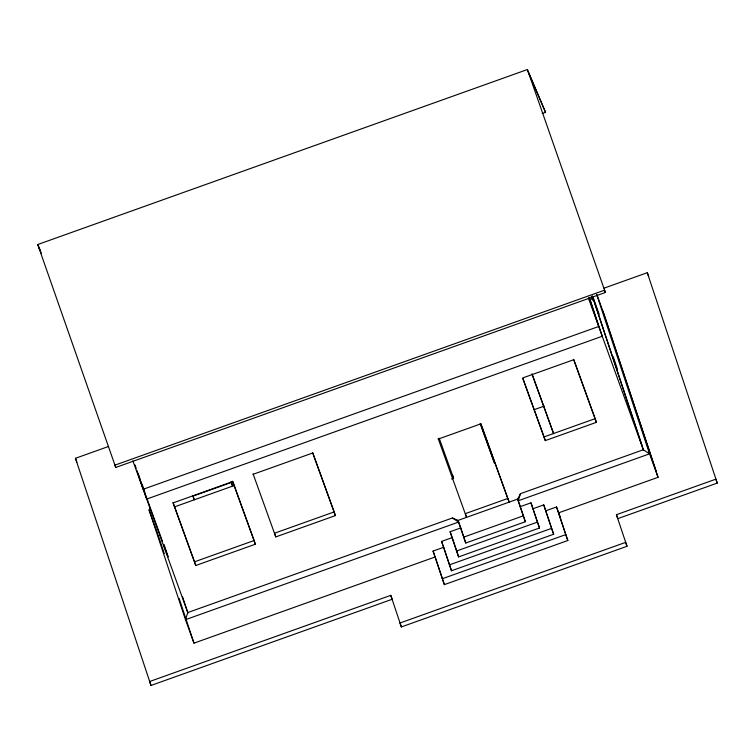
<?xml version="1.0" encoding="UTF-8"?>
<svg xmlns="http://www.w3.org/2000/svg" width="755" height="755" viewBox="0 0 755 755"><rect width="100%" height="100%" fill="white"/><g stroke="black" fill="none" stroke-linecap="round" stroke-linejoin="round"><path stroke-width="1.13" d="M187.769 612.56L185.485 619.676L193.978 643.156L435.173 556.963L433.049 551.093L443.695 547.29L441.571 541.42L452.217 537.617L450.093 531.747L460.729 527.934L458.606 522.064L452.377 517.996L187.769 612.56L182.568 596.894M452.377 517.996L458.049 520.393L465.741 543.034L525.348 521.733L518.213 500.763L520.497 493.657L643.326 449.753L649.564 453.83L658.058 477.311L558.643 512.834L567.835 540.514L444.365 584.634L433.049 551.093M520.497 493.657L517.656 499.093L525.348 521.733M458.606 522.064L185.485 619.676L149.065 509.965L150.424 508.464M527.377 69.545L605.378 292.478L115.751 467.458L37.75 244.526L527.377 69.545L545.554 112.325L542.222 113.514M150.991 685.455L149.575 681.538L390.769 595.346L392.185 599.262L150.991 685.455L75.462 458.285L108.692 446.413M604.038 288.155L647.29 272.697L648.705 276.613M253.114 474.291L312.721 452.991L335.39 515.608L275.783 536.909L253.085 473.895M192.468 496.328L231.37 482.436L232.587 486.126L230.992 481.709M174.405 506.916L234.692 485.371M438.23 439.08L480.812 423.857L509.144 502.132L480.784 423.48M534.332 409.625L544.279 406.077M254.124 540.523L255.35 544.213L195.743 565.514L194.516 561.824L254.124 540.523L232.644 481.199M312.693 452.594L334.163 511.918L274.556 533.219L275.783 536.909M595.157 418.648L596.374 422.338L545.289 440.599L544.062 436.909L595.157 418.648L573.677 359.323M451.499 479.01L453.585 478.255L452.368 474.565M507.917 498.442L465.344 513.655L466.562 517.345L438.202 438.693M457.426 520.62L518.383 498.828M518.213 500.763L649.564 453.83L596.601 294.299M520.337 506.633L530.982 502.83L539.514 527.99L458.615 556.897L450.093 531.747M533.106 508.7L543.751 504.897L553.67 534.247L451.49 570.771L441.571 541.42M463.617 537.164L523.224 515.863M545.874 510.767L556.52 506.964L558.643 512.834M456.492 551.027L537.39 522.12L530.982 502.83M449.367 564.9L551.546 528.377L543.751 504.897M616.42 514.702L715.834 479.18L717.25 483.087L617.835 518.619L616.42 514.702L627.018 546.29L401.367 626.933L399.952 623.017L625.602 542.383L627.018 546.29M442.241 578.764L565.712 534.644L556.52 506.964M545.554 112.325L528.207 71.848M37.75 244.526L40.468 250.886M38.581 246.828L41.308 253.189M605.378 292.478L604.547 290.175L114.92 465.155L115.751 467.458M597.082 295.073L604.293 314.995L656.142 471.177M593.383 298.272L599.177 314.278M591.278 296.791L592.467 300.084L591.354 296.724M588.4 298.027L643.543 450.348M596.374 422.338L573.715 359.72L522.62 377.981L545.289 440.599M532.039 373.885L553.585 433.417M532.067 374.263L553.613 433.795M522.988 378.68L544.062 436.909M559.002 513.815L560.059 516.75M565.712 534.644L567.835 540.514M551.546 528.377L553.67 534.247M537.39 522.12L539.514 527.99M480.284 423.508L494.676 463.579L480.312 423.885M439.193 438.193L453.585 478.255M255.35 544.213L232.682 481.596L173.074 502.896L195.743 565.514M192.676 495.403L194.271 499.819L193.044 496.129M173.037 502.5L194.516 561.824M145.809 495.384L162.514 541.514M163.703 544.817L168.082 556.897L164.024 544.582M132.842 460.833L187.986 613.154M149.065 509.965L157.559 533.445M75.462 458.285L76.878 462.202M647.29 272.697L717.25 483.087M602.877 311.088L658.058 477.311M613.249 356.671L617.326 368.94M592.901 297.498L641.788 444.742M592.222 295.809L643.326 449.753M589.655 298.338L602.245 336.268L146.687 499.074L138.137 473.319M589.079 297.479L598.706 326.481L143.139 489.287L136.844 470.318M460.729 527.934L465.741 543.034M452.217 537.617L458.615 556.897M443.695 547.29L451.49 570.771M435.541 558.068L444.365 584.634M390.769 595.346L401.367 626.933M334.163 511.918L335.39 515.608M142.1 484.2L145.441 494.261M135.088 465.023L136.183 468.327M157.937 534.568L164.25 553.604M179.114 598.375L193.978 643.156"/></g></svg>
